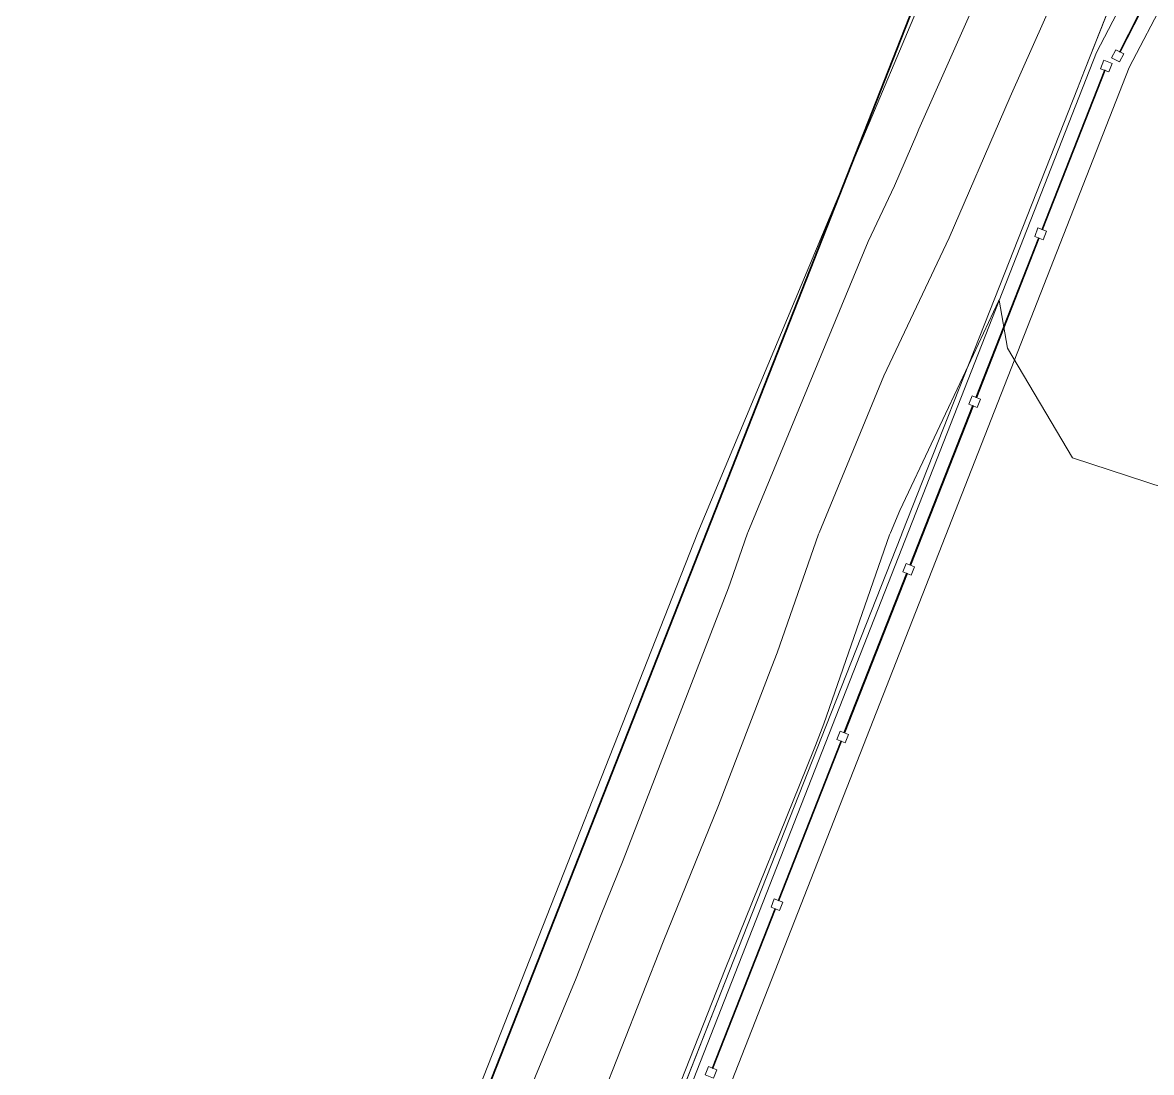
# Model space of a CAD drawing. Header units: metres. Extents: x -207 to 292, y -187 to 169.
# Drawn here: x -42.27 to -36, y 0.38 to 6.2 of the extents above; entities that cross this region are included whole.
import ezdxf

# ---------------------------------------------------------------- set-up
doc = ezdxf.new("R2010")
doc.units = ezdxf.units.M
for name, color, linetype, lineweight in [('A-GLAZ-CWMG', 7, 'Continuous', 9), ('C-TOPO', 7, 'Continuous', 9), ('C-TOPO-MAJR', 7, 'Continuous', 35), ('C-TOPO-MINR', 7, 'Continuous', 9), ('CERCO INTERIOR', 7, 'Continuous', 9), ('solera', 7, 'Continuous', 35)]:
    doc.layers.add(name, color=color, linetype=linetype, lineweight=lineweight)
doc.layers.add('PR10-ARQ-PL-001-Emplazamiento-C-1_dwg', color=7, linetype='Continuous', lineweight=9, true_color=0x767676)

# ---------------------------------------------------------------- blocks, each defined once
blk = doc.blocks.new('Quad Corner Mullion - 50x50 mm-2128574-PLANTA EMPLAZAMIENTO ACTUALIZADO')
at = {"layer": 'A-GLAZ-CWMG'}
for p, q in [((0.025, 0.025), (-0.025, 0.025)), ((-0.025, 0.025), (-0.025, -0.025)), ((0.025, -0.025), (0.025, 0.025)), ((-0.025, -0.025), (0.025, -0.025))]:
    blk.add_line(p, q, dxfattribs=at)
blk = doc.blocks.new('Quad Corner Mullion - 50x50 mm-2128575-PLANTA EMPLAZAMIENTO ACTUALIZADO')
at = {"layer": 'A-GLAZ-CWMG'}
for p, q in [((-0.025, -0.025), (-0.025, 0.025)), ((-0.025, 0.025), (0.025, 0.025)), ((0.025, 0.025), (0.025, -0.025)), ((0.025, -0.025), (-0.025, -0.025))]:
    blk.add_line(p, q, dxfattribs=at)
blk = doc.blocks.new('Circular Mullion - 5mm-2127248-PLANTA EMPLAZAMIENTO ACTUALIZADO')
at = {"layer": 'A-GLAZ-CWMG'}
for p, q in [((-107.6478, -45.3968), (-107.9974, -46.2801)), ((-107.6455, -45.3977), (-107.9951, -46.281)), ((-107.9951, -46.281), (-107.6455, -45.3977)), ((-107.9927, -46.2819), (-107.6432, -45.3986)), ((-107.6455, -45.3977), (-107.6478, -45.3968)), ((-107.6432, -45.3986), (-107.6455, -45.3977)), ((-107.9974, -46.2801), (-107.9951, -46.281)), ((-107.9951, -46.281), (-107.9927, -46.2819))]:
    blk.add_line(p, q, dxfattribs=at)
blk = doc.blocks.new('Rectangular Mullion - 50 x 50 mm-2128568-PLANTA EMPLAZAMIENTO ACTUALIZADO')
at = {"layer": 'A-GLAZ-CWMG'}
for p, q in [((0.025, 0.025), (-0.025, 0.025)), ((-0.025, 0.025), (-0.025, -0.025)), ((0.025, -0.025), (0.025, 0.025)), ((-0.025, -0.025), (0.025, -0.025))]:
    blk.add_line(p, q, dxfattribs=at)
blk = doc.blocks.new('Rectangular Mullion - 50 x 50 mm-2128569-PLANTA EMPLAZAMIENTO ACTUALIZADO')
at = {"layer": 'A-GLAZ-CWMG'}
for p, q in [((-0.025, -0.025), (-0.025, 0.025)), ((-0.025, 0.025), (0.025, 0.025)), ((0.025, 0.025), (0.025, -0.025)), ((0.025, -0.025), (-0.025, -0.025))]:
    blk.add_line(p, q, dxfattribs=at)
blk = doc.blocks.new('Quad Corner Mullion - 50x50 mm-2128572-PLANTA EMPLAZAMIENTO ACTUALIZADO')
at = {"layer": 'A-GLAZ-CWMG'}
for p, q in [((0.025, 0.025), (-0.025, 0.025)), ((-0.025, 0.025), (-0.025, -0.025)), ((0.025, -0.025), (0.025, 0.025)), ((-0.025, -0.025), (0.025, -0.025))]:
    blk.add_line(p, q, dxfattribs=at)
blk = doc.blocks.new('Quad Corner Mullion - 50x50 mm-2128573-PLANTA EMPLAZAMIENTO ACTUALIZADO')
at = {"layer": 'A-GLAZ-CWMG'}
for p, q in [((-0.025, -0.025), (-0.025, 0.025)), ((-0.025, 0.025), (0.025, 0.025)), ((0.025, 0.025), (0.025, -0.025)), ((0.025, -0.025), (-0.025, -0.025))]:
    blk.add_line(p, q, dxfattribs=at)
blk = doc.blocks.new('Circular Mullion - 5mm-2144460-PLANTA EMPLAZAMIENTO ACTUALIZADO')
at = {"layer": 'A-GLAZ-CWMG'}
for p, q in [((-36.0179, 6.3627), (-36.1824, 6.0413)), ((-36.1802, 6.0401), (-36.0156, 6.3615)), ((-36.0156, 6.3615), (-36.1802, 6.0401)), ((-36.1779, 6.039), (-36.0134, 6.3604)), ((-36.0156, 6.3615), (-36.0179, 6.3627)), ((-36.0134, 6.3604), (-36.0156, 6.3615)), ((-36.1824, 6.0413), (-36.1802, 6.0401)), ((-36.1802, 6.0401), (-36.1779, 6.039))]:
    blk.add_line(p, q, dxfattribs=at)
blk = doc.blocks.new('YADRAN_LASQUEMAS_ARQ_MO_002_TERRAZAS_rvt-1-PLANTA EMPLAZAMIENTO ACTUALIZADO')
at = {"layer": 'A-GLAZ-CWMG', "lineweight": 9}
blk.add_blockref('Circular Mullion - 5mm-2144460-PLANTA EMPLAZAMIENTO ACTUALIZADO', (0, 0), dxfattribs=at)
blk.add_blockref('Circular Mullion - 5mm-2144460-PLANTA EMPLAZAMIENTO ACTUALIZADO', (0, 0), dxfattribs=at)
blk.add_blockref('Circular Mullion - 5mm-2144460-PLANTA EMPLAZAMIENTO ACTUALIZADO', (0, 0), dxfattribs=at)
blk.add_blockref('Circular Mullion - 5mm-2144460-PLANTA EMPLAZAMIENTO ACTUALIZADO', (0, 0), dxfattribs=at)
at = {"layer": 'A-GLAZ-CWMG', "lineweight": 9, "extrusion": (0, 0, -1)}
for name, p, rotation in [('Quad Corner Mullion - 50x50 mm-2128572-PLANTA EMPLAZAMIENTO ACTUALIZADO', (36.1915, 6.0179), 297.1071400703788), ('Quad Corner Mullion - 50x50 mm-2128573-PLANTA EMPLAZAMIENTO ACTUALIZADO', (36.1915, 6.0179), 297.1071400703788), ('Rectangular Mullion - 50 x 50 mm-2128568-PLANTA EMPLAZAMIENTO ACTUALIZADO', (36.6198, 5.0306), 291.4608217990221), ('Rectangular Mullion - 50 x 50 mm-2128569-PLANTA EMPLAZAMIENTO ACTUALIZADO', (36.6198, 5.0306), 291.4608217990221), ('Rectangular Mullion - 50 x 50 mm-2128568-PLANTA EMPLAZAMIENTO ACTUALIZADO', (36.9857, 4.0999), 291.4608217990221), ('Rectangular Mullion - 50 x 50 mm-2128569-PLANTA EMPLAZAMIENTO ACTUALIZADO', (36.9857, 4.0999), 291.4608217990221), ('Rectangular Mullion - 50 x 50 mm-2128568-PLANTA EMPLAZAMIENTO ACTUALIZADO', (37.3516, 3.1692), 291.4608217990221), ('Rectangular Mullion - 50 x 50 mm-2128569-PLANTA EMPLAZAMIENTO ACTUALIZADO', (37.3516, 3.1692), 291.4608217990221), ('Rectangular Mullion - 50 x 50 mm-2128568-PLANTA EMPLAZAMIENTO ACTUALIZADO', (37.7174, 2.2386), 291.4608217990221), ('Rectangular Mullion - 50 x 50 mm-2128569-PLANTA EMPLAZAMIENTO ACTUALIZADO', (37.7174, 2.2386), 291.4608217990221), ('Rectangular Mullion - 50 x 50 mm-2128568-PLANTA EMPLAZAMIENTO ACTUALIZADO', (38.0833, 1.3079), 291.4608217990221), ('Rectangular Mullion - 50 x 50 mm-2128569-PLANTA EMPLAZAMIENTO ACTUALIZADO', (38.0833, 1.3079), 291.4608217990221), ('Rectangular Mullion - 50 x 50 mm-2128568-PLANTA EMPLAZAMIENTO ACTUALIZADO', (38.4492, 0.3772), 291.4608217990221), ('Rectangular Mullion - 50 x 50 mm-2128569-PLANTA EMPLAZAMIENTO ACTUALIZADO', (38.4492, 0.3772), 291.4608217990221)]:
    blk.add_blockref(name, p, dxfattribs=dict(at, rotation=rotation))
at = {"layer": 'A-GLAZ-CWMG', "lineweight": 9}
for name, p, rotation in [('Quad Corner Mullion - 50x50 mm-2128574-PLANTA EMPLAZAMIENTO ACTUALIZADO', (-36.254, 5.9612), 68.53917820097791), ('Quad Corner Mullion - 50x50 mm-2128575-PLANTA EMPLAZAMIENTO ACTUALIZADO', (-36.254, 5.9612), 68.53917820097791), ('Circular Mullion - 5mm-2127248-PLANTA EMPLAZAMIENTO ACTUALIZADO', (-144.1536, -40.5864), 180.1291782009783), ('Circular Mullion - 5mm-2127248-PLANTA EMPLAZAMIENTO ACTUALIZADO', (-144.1536, -40.5864), 180.1291782009783), ('Circular Mullion - 5mm-2127248-PLANTA EMPLAZAMIENTO ACTUALIZADO', (-144.1536, -40.5864), 180.1291782009783), ('Circular Mullion - 5mm-2127248-PLANTA EMPLAZAMIENTO ACTUALIZADO', (-144.1536, -40.5864), 180.1291782009783), ('Circular Mullion - 5mm-2127248-PLANTA EMPLAZAMIENTO ACTUALIZADO', (-144.5194, -41.5171), 180.1291782009755), ('Circular Mullion - 5mm-2127248-PLANTA EMPLAZAMIENTO ACTUALIZADO', (-144.5194, -41.5171), 180.1291782009783), ('Circular Mullion - 5mm-2127248-PLANTA EMPLAZAMIENTO ACTUALIZADO', (-144.5194, -41.5171), 180.1291782009755), ('Circular Mullion - 5mm-2127248-PLANTA EMPLAZAMIENTO ACTUALIZADO', (-144.5194, -41.5171), 180.1291782009783), ('Circular Mullion - 5mm-2127248-PLANTA EMPLAZAMIENTO ACTUALIZADO', (-144.8853, -42.4478), 180.1291782009755), ('Circular Mullion - 5mm-2127248-PLANTA EMPLAZAMIENTO ACTUALIZADO', (-144.8853, -42.4478), 180.1291782009783), ('Circular Mullion - 5mm-2127248-PLANTA EMPLAZAMIENTO ACTUALIZADO', (-144.8853, -42.4478), 180.1291782009755), ('Circular Mullion - 5mm-2127248-PLANTA EMPLAZAMIENTO ACTUALIZADO', (-144.8853, -42.4478), 180.1291782009783), ('Circular Mullion - 5mm-2127248-PLANTA EMPLAZAMIENTO ACTUALIZADO', (-145.2512, -43.3784), 180.1291782009783), ('Circular Mullion - 5mm-2127248-PLANTA EMPLAZAMIENTO ACTUALIZADO', (-145.2512, -43.3784), 180.1291782009783), ('Circular Mullion - 5mm-2127248-PLANTA EMPLAZAMIENTO ACTUALIZADO', (-145.2512, -43.3784), 180.1291782009755), ('Circular Mullion - 5mm-2127248-PLANTA EMPLAZAMIENTO ACTUALIZADO', (-145.2512, -43.3784), 180.1291782009755), ('Circular Mullion - 5mm-2127248-PLANTA EMPLAZAMIENTO ACTUALIZADO', (-145.617, -44.3091), 180.1291782009783), ('Circular Mullion - 5mm-2127248-PLANTA EMPLAZAMIENTO ACTUALIZADO', (-145.617, -44.3091), 180.1291782009755), ('Circular Mullion - 5mm-2127248-PLANTA EMPLAZAMIENTO ACTUALIZADO', (-145.617, -44.3091), 180.1291782009755), ('Circular Mullion - 5mm-2127248-PLANTA EMPLAZAMIENTO ACTUALIZADO', (-145.617, -44.3091), 180.1291782009755), ('Circular Mullion - 5mm-2127248-PLANTA EMPLAZAMIENTO ACTUALIZADO', (-145.9829, -45.2398), 180.1291782009755), ('Circular Mullion - 5mm-2127248-PLANTA EMPLAZAMIENTO ACTUALIZADO', (-145.9829, -45.2398), 180.1291782009755), ('Circular Mullion - 5mm-2127248-PLANTA EMPLAZAMIENTO ACTUALIZADO', (-145.9829, -45.2398), 180.1291782009755), ('Circular Mullion - 5mm-2127248-PLANTA EMPLAZAMIENTO ACTUALIZADO', (-145.9829, -45.2398), 180.1291782009755)]:
    blk.add_blockref(name, p, dxfattribs=dict(at, rotation=rotation))
blk = doc.blocks.new('PR10-ARQ-PL-001-Emplazamiento-C-1_dwg-674643-PLANTA EMPLAZAMIENTO ACTUALIZADO')
at = {"layer": 'C-TOPO', "flags": 128}
for points in [[(-35.6605, 9.2249), (-36.2166, 8.5818), (-36.6988, 7.8815), (-38.4938, 3.3216), (-39.0022, 2.0301), (-39.5304, 0.6881), (-39.5764, 0.5714), (-40.7331, -2.3671), (-41.5824, -4.5246), (-43.8723, -10.342), (-44.1953, -11.1628), (-44.4452, -11.7974), (-44.591, -12.1678), (-44.7729, -12.63), (-44.9581, -13.1004), (-45.1633, -13.6217), (-58.6543, -47.8947)], [(-58.6543, -47.8947), (-45.1633, -13.6217), (-44.9581, -13.1004), (-44.7729, -12.63), (-44.591, -12.1678), (-44.4452, -11.7974), (-44.1953, -11.1628), (-43.8723, -10.342), (-41.5824, -4.5246), (-40.7331, -2.3671), (-39.5764, 0.5714), (-39.5304, 0.6881), (-39.0022, 2.0301), (-38.4938, 3.3216), (-36.6988, 7.8815), (-36.2166, 8.5818), (-35.6605, 9.2249)], [(-5.944, -30.1085), (-2.2967, -20.7935), (2.6821, -7.8875), (2.9084, -6.6185), (2.668, -4.4125), (2.0583, -2.7575), (0.8638, -1.0195), (-1.6695, 0.8375), (-22.17, 8.9905), (-26.339, 10.6485), (-28.7623, 11.4115), (-30.7181, 11.4675), (-32.7573, 10.9045), (-34.0066, 10.2395), (-34.5882, 9.8705), (-35.702, 9.0345), (-36.6972, 7.7215), (-37.6353, 5.4905), (-38.5222, 3.3725), (-63.7955, -60.7665)], [(-41.2054, -6.3072), (-39.7862, -2.7094), (-39.7134, -2.5248), (-39.2759, -1.4158), (-38.9725, -0.6468), (-38.9224, -0.5196), (-38.3464, 0.9404), (-37.8593, 2.1752), (-37.8116, 2.2961), (-37.3921, 3.3596), (-37.3871, 3.3722), (-36.8462, 4.7436), (-36.4144, 5.838), (-36.3752, 5.9374), (-36.1216, 6.5803), (-35.885, 7.0879)], [(-35.885, 7.0879), (-36.1216, 6.5803), (-36.3752, 5.9374), (-36.4144, 5.838), (-36.8462, 4.7436), (-37.3871, 3.3722), (-37.3921, 3.3596), (-37.8116, 2.2961), (-37.8593, 2.1752), (-38.3464, 0.9404), (-38.9224, -0.5196), (-38.9725, -0.6468), (-39.2759, -1.4158), (-39.7134, -2.5248), (-39.7862, -2.7094), (-41.2054, -6.3072)]]:
    blk.add_lwpolyline(points, dxfattribs=at)
at = {"layer": 'C-TOPO-MAJR', "color": 1, "lineweight": 9, "true_color": 0xff0000, "flags": 128}
blk.add_lwpolyline([(-42.2653, -6.4912), (-41.2119, -4.0154), (-40.8952, -3.3172), (-40.8792, -3.2761), (-40.0334, -1.1154), (-39.9445, -0.8924), (-39.8765, -0.736), (-39.8654, -0.7094), (-39.1972, 0.8998), (-39.0577, 1.2534), (-38.9359, 1.5547), (-38.3525, 3.066), (-38.3405, 3.0972), (-38.2458, 3.3693), (-38.2445, 3.3724), (-37.5766, 4.9888), (-37.4309, 5.297), (-37.3068, 5.584), (-37.2947, 5.6113), (-36.5993, 7.179)], dxfattribs=at)
at = {"layer": 'C-TOPO-MINR', "color": 9, "true_color": 0xc0c0c0, "flags": 128}
for points in [[(-41.8742, -6.4233), (-41.2095, -4.8611), (-40.3816, -3.0357), (-40.3396, -2.9284), (-39.8853, -1.7677), (-39.6335, -1.1358), (-39.4407, -0.693), (-39.4094, -0.6177), (-39.0643, 0.2134), (-38.7139, 1.1021), (-38.4077, 1.8591), (-38.1106, 2.629), (-38.0813, 2.7047), (-37.8515, 3.3648), (-37.8484, 3.3723), (-37.4891, 4.242), (-37.1266, 5.009), (-36.8179, 5.7232), (-36.7877, 5.7911), (-36.4757, 6.4944), (-36.2695, 6.8734), (-36.073, 7.2345), (-35.9936, 7.376)], [(-33.0738, 2.6861), (-36.4417, 3.7876), (-36.8035, 4.3957), (-36.8498, 4.663), (-36.8523, 4.6577), (-37.0202, 4.3025), (-37.4016, 3.4953), (-37.4524, 3.3722), (-37.4573, 3.3603), (-37.8222, 2.3122), (-37.8686, 2.192), (-37.8796, 2.1636), (-38.37, 0.9508), (-38.9314, -0.473), (-38.9533, -0.5259), (-39.0049, -0.65), (-39.3224, -1.3793), (-39.7372, -2.42), (-39.8001, -2.5807), (-39.868, -2.7543), (-41.2071, -5.7068), (-41.4831, -6.3554)]]:
    blk.add_lwpolyline(points, dxfattribs=at)
at = {"layer": 'CERCO INTERIOR', "flags": 128}
for points in [[(-26.8741, -80.1294), (-28.514, -82.005), (-30.8001, -83.2053), (-33.4752, -83.4056), (-60.3697, -72.8347), (-62.4829, -71.5802), (-63.9697, -69.4823), (-64.498, -67.058), (-63.9585, -64.4298), (-36.3095, 6.0376), (-35.1236, 8.298), (-33.1334, 9.8905), (-30.636, 10.5944), (-28.0565, 10.3374), (-2.0459, 0.0167), (-0.0433, -1.295), (1.477, -3.3782), (1.9717, -5.8104), (1.4969, -8.3035), (0.5782, -10.6383), (-26.9308, -80.2728)], [(-33.402, -83.2195), (-60.2815, -72.6544), (-62.3443, -71.4299), (-63.7829, -69.3999), (-64.2936, -67.0568), (-63.766, -64.4868), (-36.1273, 5.9543), (-34.9659, 8.168), (-33.0401, 9.709), (-30.6181, 10.3917), (-28.1043, 10.1412), (-2.1386, -0.1617), (-0.1834, -1.4423), (1.2897, -3.4609), (1.7679, -5.8117), (1.3039, -8.2477), (0.3921, -10.565)]]:
    blk.add_lwpolyline(points, dxfattribs=at)
at = {"layer": 'solera'}
blk.add_line((-36.6988, 7.8815), (-65.3734, -64.9642), dxfattribs=at)

msp = doc.modelspace()

# ---------------------------------------------------------------- linework, layer by layer
at = {"layer": 'C-TOPO'}
for p, q in [((-36.6988, 7.8815), (-38.4938, 3.3216)), ((-38.4938, 3.3216), (-36.6988, 7.8815)), ((-36.6972, 7.7215), (-37.6353, 5.4905)), ((-36.3752, 5.9374), (-36.1216, 6.5803)), ((-36.1216, 6.5803), (-36.3752, 5.9374)), ((-36.4144, 5.838), (-36.3752, 5.9374)), ((-36.3752, 5.9374), (-36.4144, 5.838)), ((-36.8462, 4.7436), (-36.4144, 5.838)), ((-36.4144, 5.838), (-36.8462, 4.7436)), ((-37.6353, 5.4905), (-38.5222, 3.3725)), ((-37.3871, 3.3722), (-36.8462, 4.7436)), ((-36.8462, 4.7436), (-37.3871, 3.3722)), ((-38.5222, 3.3725), (-63.7955, -60.7665)), ((-38.4938, 3.3216), (-39.0022, 2.0301)), ((-39.0022, 2.0301), (-38.4938, 3.3216)), ((-37.8116, 2.2961), (-37.3921, 3.3596)), ((-37.3921, 3.3596), (-37.8116, 2.2961)), ((-37.3921, 3.3596), (-37.3871, 3.3722)), ((-37.3871, 3.3722), (-37.3921, 3.3596)), ((-37.8593, 2.1752), (-37.8116, 2.2961)), ((-37.8116, 2.2961), (-37.8593, 2.1752)), ((-38.3464, 0.9404), (-37.8593, 2.1752)), ((-37.8593, 2.1752), (-38.3464, 0.9404)), ((-39.0022, 2.0301), (-39.5304, 0.6881)), ((-39.5304, 0.6881), (-39.0022, 2.0301)), ((-38.9224, -0.5196), (-38.3464, 0.9404)), ((-38.3464, 0.9404), (-38.9224, -0.5196)), ((-39.5304, 0.6881), (-39.5764, 0.5714)), ((-39.5764, 0.5714), (-39.5304, 0.6881)), ((-39.5764, 0.5714), (-40.7331, -2.3671)), ((-40.7331, -2.3671), (-39.5764, 0.5714))]:
    msp.add_line(p, q, dxfattribs=at)
at = {"layer": 'C-TOPO-MAJR', "color": 1, "lineweight": 9, "true_color": 0xff0000, "flags": 128}
msp.add_lwpolyline([(-42.2653, -6.4912), (-41.2119, -4.0154), (-40.8952, -3.3172), (-40.8792, -3.2761), (-40.0334, -1.1154), (-39.9445, -0.8924), (-39.8765, -0.736), (-39.8654, -0.7094), (-39.1972, 0.8998), (-39.0577, 1.2534), (-38.9359, 1.5547), (-38.3525, 3.066), (-38.3405, 3.0972), (-38.2458, 3.3693), (-38.2445, 3.3724), (-37.5766, 4.9888), (-37.4309, 5.297), (-37.3068, 5.584), (-37.2947, 5.6113), (-36.5993, 7.179)], dxfattribs=at)
at = {"layer": 'C-TOPO-MINR', "color": 9, "true_color": 0xc0c0c0, "flags": 128}
for points in [[(-41.8742, -6.4233), (-41.2095, -4.8611), (-40.3816, -3.0357), (-40.3396, -2.9284), (-39.8853, -1.7677), (-39.6335, -1.1358), (-39.4407, -0.693), (-39.4094, -0.6177), (-39.0643, 0.2134), (-38.7139, 1.1021), (-38.4077, 1.8591), (-38.1106, 2.629), (-38.0813, 2.7047), (-37.8515, 3.3648), (-37.8484, 3.3723), (-37.4891, 4.242), (-37.1266, 5.009), (-36.8179, 5.7232), (-36.7877, 5.7911), (-36.4757, 6.4944), (-36.2695, 6.8734), (-36.073, 7.2345), (-35.9936, 7.376)], [(-37.0202, 4.3025), (-36.8523, 4.6577), (-36.8498, 4.663), (-36.8035, 4.3957), (-36.4417, 3.7876), (-33.0738, 2.6861)], [(-41.4473, -6.9203), (-41.5031, -6.4025), (-41.4831, -6.3554), (-41.2071, -5.7068), (-39.868, -2.7543), (-39.8001, -2.5807), (-39.7372, -2.42), (-39.3224, -1.3793), (-39.0049, -0.65), (-38.9533, -0.5259), (-38.9314, -0.473), (-38.37, 0.9508), (-37.8796, 2.1636), (-37.8686, 2.192), (-37.8222, 2.3122), (-37.4573, 3.3603), (-37.4524, 3.3722), (-37.4016, 3.4953), (-37.0202, 4.3025)]]:
    msp.add_lwpolyline(points, dxfattribs=at)

# ---------------------------------------------------------------- block references
at = {"lineweight": 5}
msp.add_blockref('YADRAN_LASQUEMAS_ARQ_MO_002_TERRAZAS_rvt-1-PLANTA EMPLAZAMIENTO ACTUALIZADO', (0, 0), dxfattribs=at)
at = {"layer": 'PR10-ARQ-PL-001-Emplazamiento-C-1_dwg', "color": 7}
msp.add_blockref('PR10-ARQ-PL-001-Emplazamiento-C-1_dwg-674643-PLANTA EMPLAZAMIENTO ACTUALIZADO', (0, 0), dxfattribs=at)

doc.saveas('drawing.dxf')
